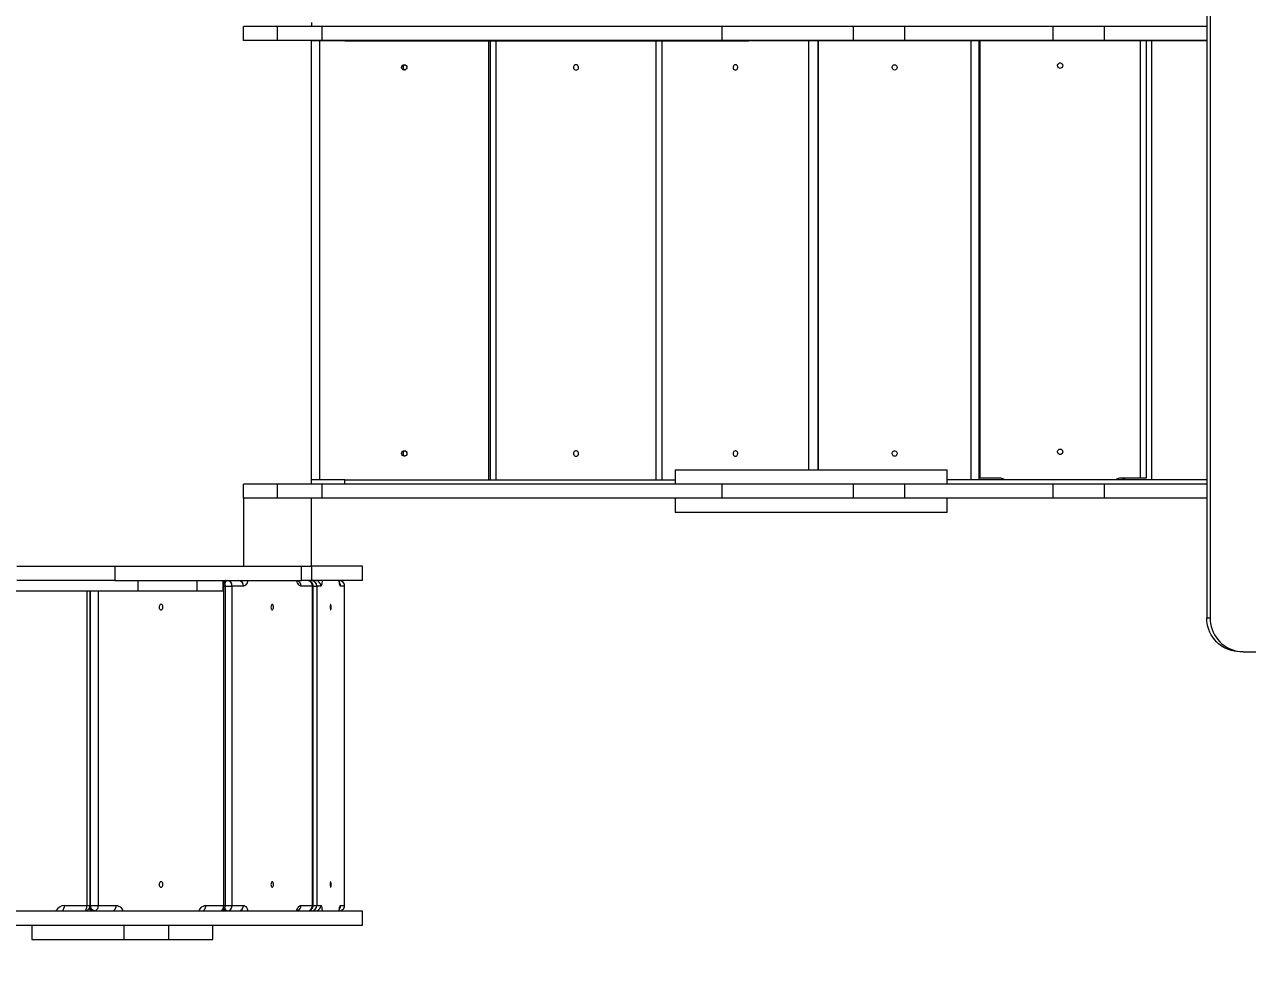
# Model space of a CAD drawing. Header units: millimetres. Extents: x -8607 to 7621, y -5747 to 4382.
# Drawn here: x -1599 to 200, y -888 to 484 of the extents above; entities that cross this region are included whole.
import ezdxf

# ---------------------------------------------------------------- set-up
doc = ezdxf.new("R2010")
doc.units = ezdxf.units.MM
for name, color, linetype in [('DIKOM_ОБЪЕКТ', 7, 'Continuous'), ('DIKOM_РАЗМЕР_ЗОНА', 7, 'Continuous'), ('DIKOM_РАЗМЕР_ОБЪЕКТА', 7, 'Continuous')]:
    doc.layers.add(name, color=color, linetype=linetype)
doc.styles.add('style1', font='arial.ttf', dxfattribs={"width": 0.8})
doc.dimstyles.new('1-50', dxfattribs={"dimtxt": 300, "dimasz": 200, "dimexe": 100, "dimexo": 0, "dimgap": 100, "dimtad": 1, "dimtxsty": 'style1', "dimcen": 200, "dimclrd": 7, "dimclre": 7, "dimclrt": 7, "dimadec": 1, "dimazin": 2, "dimtfac": 1, "dimtmove": 0, "dimatfit": 2, "dimfxl": 0, "dimlwd": 25, "dimlwe": 18, "dimarcsym": 0})

# ---------------------------------------------------------------- blocks, each defined once
blk = doc.blocks.new('*D10')
at = {"layer": 'Defpoints', "color": 0, "transparency": 16777216}
for p in [(1185.1, 4381.6), (-8157.3, -4329.5), (-3835.9, -4329.5)]:
    blk.add_point(p, dxfattribs=at)
at = {"layer": 'DIKOM_РАЗМЕР_ЗОНА', "color": 7, "lineweight": 18, "transparency": 16777216}
for p, q in [((1185.1, 4381.6), (-8257.3, 4381.6)), ((-3835.9, -4329.5), (-8257.3, -4329.5))]:
    blk.add_line(p, q, dxfattribs=at)
at = {"layer": 'DIKOM_РАЗМЕР_ЗОНА', "color": 7, "lineweight": 25, "transparency": 16777216}
blk.add_line((-8157.3, 4181.6), (-8157.3, -4129.5), dxfattribs=at)
at = {"layer": 'DIKOM_РАЗМЕР_ЗОНА', "color": 7, "transparency": 16777216}
for points in [[(-8190.7, 4181.6), (-8124, 4181.6), (-8157.3, 4381.6)], [(-8190.7, -4129.5), (-8124, -4129.5), (-8157.3, -4329.5)]]:
    blk.add_solid(points, dxfattribs=at)
at = {"layer": 'DIKOM_РАЗМЕР_ЗОНА', "color": 7, "transparency": 16777216, "insert": (-8410.5, 265.9), "char_height": 300, "attachment_point": 5, "rotation": 90, "style": 'style1'}
blk.add_mtext('8700', dxfattribs=at)
blk = doc.blocks.new('*D11')
at = {"layer": 'Defpoints', "color": 0, "transparency": 16777216}
for p in [(7619.4, -165.1), (-6826.5, -739.4), (7619.4, -5647.1)]:
    blk.add_point(p, dxfattribs=at)
at = {"layer": 'DIKOM_РАЗМЕР_ОБЪЕКТА', "color": 7, "lineweight": 18, "transparency": 16777216}
for p, q in [((7619.4, -165.1), (7619.4, -5747.1)), ((-6826.5, -739.4), (-6826.5, -5747.1))]:
    blk.add_line(p, q, dxfattribs=at)
at = {"layer": 'DIKOM_РАЗМЕР_ОБЪЕКТА', "color": 7, "lineweight": 25, "transparency": 16777216}
blk.add_line((-6626.5, -5647.1), (7419.4, -5647.1), dxfattribs=at)
at = {"layer": 'DIKOM_РАЗМЕР_ОБЪЕКТА', "color": 7, "transparency": 16777216}
for points in [[(-6626.5, -5613.8), (-6626.5, -5680.5), (-6826.5, -5647.1)], [(7419.4, -5613.8), (7419.4, -5680.5), (7619.4, -5647.1)]]:
    blk.add_solid(points, dxfattribs=at)
at = {"layer": 'DIKOM_РАЗМЕР_ОБЪЕКТА', "color": 7, "transparency": 16777216, "insert": (396.4, -5394), "char_height": 300, "attachment_point": 5, "style": 'style1'}
blk.add_mtext('14400', dxfattribs=at)
blk = doc.blocks.new('*D12')
at = {"layer": 'Defpoints', "color": 0, "transparency": 16777216}
for p in [(1548.3, 2616.6), (-7397.5, -2329.5), (-4101.7, -2329.5)]:
    blk.add_point(p, dxfattribs=at)
at = {"layer": 'DIKOM_РАЗМЕР_ОБЪЕКТА', "color": 7, "lineweight": 18, "transparency": 16777216}
for p, q in [((1548.3, 2616.6), (-7497.5, 2616.6)), ((-4101.7, -2329.5), (-7497.5, -2329.5))]:
    blk.add_line(p, q, dxfattribs=at)
at = {"layer": 'DIKOM_РАЗМЕР_ОБЪЕКТА', "color": 7, "lineweight": 25, "transparency": 16777216}
blk.add_line((-7397.5, 2416.6), (-7397.5, -2129.5), dxfattribs=at)
at = {"layer": 'DIKOM_РАЗМЕР_ОБЪЕКТА', "color": 7, "transparency": 16777216}
for points in [[(-7430.9, 2416.6), (-7364.2, 2416.6), (-7397.5, 2616.6)], [(-7430.9, -2129.5), (-7364.2, -2129.5), (-7397.5, -2329.5)]]:
    blk.add_solid(points, dxfattribs=at)
at = {"layer": 'DIKOM_РАЗМЕР_ОБЪЕКТА', "color": 7, "transparency": 16777216, "insert": (-7650.7, 236.9), "char_height": 300, "attachment_point": 5, "rotation": 90, "style": 'style1'}
blk.add_mtext('4950', dxfattribs=at)
blk = doc.blocks.new('*D13')
at = {"layer": 'Defpoints', "color": 0, "transparency": 16777216}
for p in [(-5326.5, -191.4), (6073.5, -191.4), (6073.5, -4959.5)]:
    blk.add_point(p, dxfattribs=at)
at = {"layer": 'DIKOM_РАЗМЕР_ОБЪЕКТА', "color": 7, "lineweight": 18, "transparency": 16777216}
for p, q in [((-5326.5, -191.4), (-5326.5, -5059.5)), ((6073.5, -191.4), (6073.5, -5059.5))]:
    blk.add_line(p, q, dxfattribs=at)
at = {"layer": 'DIKOM_РАЗМЕР_ОБЪЕКТА', "color": 7, "lineweight": 25, "transparency": 16777216}
blk.add_line((-5126.5, -4959.5), (5873.5, -4959.5), dxfattribs=at)
at = {"layer": 'DIKOM_РАЗМЕР_ОБЪЕКТА', "color": 7, "transparency": 16777216}
for points in [[(-5126.5, -4926.2), (-5126.5, -4992.9), (-5326.5, -4959.5)], [(5873.5, -4926.2), (5873.5, -4992.9), (6073.5, -4959.5)]]:
    blk.add_solid(points, dxfattribs=at)
at = {"layer": 'DIKOM_РАЗМЕР_ОБЪЕКТА', "color": 7, "transparency": 16777216, "insert": (373.5, -4706.4), "char_height": 300, "attachment_point": 5, "style": 'style1'}
blk.add_mtext('11400', dxfattribs=at)

msp = doc.modelspace()

# ---------------------------------------------------------------- linework, layer by layer
at = {"layer": 'DIKOM_ОБЪЕКТ', "color": 7, "linetype": 'Continuous', "lineweight": 15}
for p, q in [((140.085, 531.609), (140.085, -388.391)), ((145.123, 531.609), (145.123, -388.391)), ((-1176.699, 487.258), (-1176.699, 481.609)), ((-1276.699, 460.609), (-1276.699, 481.609)), ((-1226.699, 481.609), (-1276.699, 481.609)), ((-1226.699, 460.609), (-1226.699, 481.609)), ((-1160.954, 481.609), (-1226.699, 481.609)), ((-1160.954, 460.609), (-1160.954, 481.609)), ((-572.552, 481.609), (-1160.954, 481.609)), ((-572.552, 460.609), (-572.552, 481.609)), ((-379.61, 481.609), (-572.552, 481.609)), ((-379.61, 460.609), (-379.61, 481.609)), ((-304.01, 481.609), (-379.61, 481.609)), ((-304.01, 460.609), (-304.01, 481.609)), ((-85.89, 481.609), (-304.01, 481.609)), ((-85.89, 460.609), (-85.89, 481.609)), ((-10.29, 481.609), (-85.89, 481.609)), ((-10.29, 460.609), (-10.29, 481.609)), ((140.085, 481.609), (-10.29, 481.609)), ((-1226.699, 460.609), (-1276.699, 460.609)), ((-1160.954, 460.609), (-1226.699, 460.609)), ((-1176.699, -191.742), (-1176.699, 460.609)), ((-1127.536, 460.258), (-1176.699, 460.258)), ((-1164.721, 460.258), (-1164.721, -185.742)), ((-572.552, 460.609), (-1160.954, 460.609)), ((-1127.536, 460.258), (-1127.536, 460.609)), ((-1127.536, 460.258), (-533.836, 460.258)), ((-915.581, -185.742), (-915.581, 460.258)), ((-913.344, -185.742), (-913.344, 460.258)), ((-905.389, 460.258), (-905.389, -185.742)), ((-669.605, -185.742), (-669.605, 460.258)), ((-661.393, 460.258), (-661.393, -185.742)), ((-379.61, 460.609), (-572.552, 460.609)), ((-533.836, 460.258), (-533.836, 460.609)), ((140.085, 460.258), (-533.836, 460.258)), ((-444.887, -170.742), (-444.887, 460.258)), ((-431.387, -170.742), (-431.387, 460.258)), ((-431.101, -170.742), (-431.101, 460.258)), ((-304.01, 460.609), (-379.61, 460.609)), ((-85.89, 460.609), (-304.01, 460.609)), ((-206.786, 460.258), (-206.786, -185.742)), ((-194.866, 460.258), (-194.866, -185.742)), ((-192.983, -183.193), (-192.983, 460.258)), ((-10.29, 460.609), (-85.89, 460.609)), ((140.085, 460.609), (-10.29, 460.609)), ((41.94, 460.258), (41.94, -183.193)), ((51.174, 460.258), (51.174, -183.193)), ((59.529, -185.742), (59.529, 460.258)), ((-641.699, -170.742), (-641.699, -191.742)), ((-641.699, -170.742), (-241.699, -170.742)), ((-241.699, -191.742), (-241.699, -170.742)), ((-1276.699, -212.742), (-1276.699, -191.742)), ((-1226.699, -191.742), (-1276.699, -191.742)), ((-1226.699, -212.742), (-1226.699, -191.742)), ((-1160.954, -191.742), (-1226.699, -191.742)), ((-1127.536, -185.742), (-1176.699, -185.742)), ((-1160.954, -212.742), (-1160.954, -191.742)), ((-572.552, -191.742), (-1160.954, -191.742)), ((-1127.536, -185.742), (-641.699, -185.742)), ((-1127.536, -191.742), (-1127.536, -185.742)), ((-572.552, -212.742), (-572.552, -191.742)), ((-379.61, -191.742), (-572.552, -191.742)), ((-379.61, -212.742), (-379.61, -191.742)), ((-304.01, -191.742), (-379.61, -191.742)), ((-304.01, -212.742), (-304.01, -191.742)), ((-85.89, -191.742), (-304.01, -191.742)), ((140.085, -185.742), (-241.699, -185.742)), ((-162.913, -183.193), (-192.983, -183.193)), ((-85.89, -212.742), (-85.89, -191.742)), ((-10.29, -191.742), (-85.89, -191.742)), ((-10.29, -212.742), (-10.29, -191.742)), ((140.085, -191.742), (-10.29, -191.742)), ((41.94, -183.193), (11.87, -183.193)), ((51.174, -183.193), (41.94, -183.193)), ((-1276.699, -212.742), (-1276.699, -312.742)), ((-1176.699, -212.742), (-1276.699, -212.742)), ((-1160.954, -212.742), (-1176.699, -212.742)), ((-1176.699, -312.742), (-1176.699, -212.742)), ((-572.552, -212.742), (-1160.954, -212.742)), ((-641.699, -212.742), (-641.699, -233.742)), ((-379.61, -212.742), (-572.552, -212.742)), ((-304.01, -212.742), (-379.61, -212.742)), ((-85.89, -212.742), (-304.01, -212.742)), ((-241.699, -233.742), (-241.699, -212.742)), ((-10.29, -212.742), (-85.89, -212.742)), ((140.085, -212.742), (-10.29, -212.742)), ((-241.699, -233.742), (-641.699, -233.742)), ((-1609.746, -312.742), (-1466.035, -312.742)), ((-1466.035, -312.742), (-1466.035, -333.742)), ((-1466.035, -312.742), (-1244.419, -312.742)), ((-1244.419, -312.742), (-1176.699, -312.742)), ((-1191.344, -333.742), (-1191.344, -312.742)), ((-1176.699, -312.742), (-1176.699, -333.742)), ((-1101.735, -312.742), (-1176.699, -312.742)), ((-1101.735, -333.742), (-1101.735, -312.742)), ((-1466.035, -333.742), (-1609.746, -333.742)), ((-1466.035, -333.742), (-1191.344, -333.742)), ((-1431.595, -348.742), (-1431.595, -333.742)), ((-1344.775, -348.742), (-1344.775, -333.742)), ((-1306.699, -348.742), (-1306.699, -333.742)), ((-1305.664, -341.742), (-1306.699, -341.742)), ((-1276.596, -341.742), (-1293.53, -341.742)), ((-1175.129, -341.742), (-1192.063, -341.742)), ((-1176.699, -333.742), (-1191.344, -333.742)), ((-1101.735, -333.742), (-1176.651, -333.742)), ((-1162.914, -341.742), (-1168.749, -341.742)), ((-1127.951, -341.742), (-1133.786, -341.742)), ((-1728.596, -348.742), (-1431.595, -348.742)), ((-1506.69, -811.642), (-1506.69, -348.742)), ((-1502.322, -811.642), (-1502.322, -348.742)), ((-1501.462, -811.642), (-1501.462, -348.742)), ((-1490.148, -348.742), (-1490.148, -811.642)), ((-1431.595, -348.742), (-1344.775, -348.742)), ((-1344.775, -348.742), (-1306.699, -348.742)), ((-1305.593, -811.642), (-1305.593, -341.842)), ((-1305.593, -341.842), (-1303.25, -341.842)), ((-1303.25, -811.642), (-1303.25, -341.842)), ((-1303.25, -341.842), (-1293.575, -341.842)), ((-1293.575, -341.842), (-1293.575, -811.642)), ((-1175.084, -811.642), (-1175.084, -341.842)), ((-1175.084, -341.842), (-1174.211, -341.842)), ((-1174.211, -811.642), (-1174.211, -341.842)), ((-1174.211, -341.842), (-1168.765, -341.842)), ((-1168.765, -341.842), (-1168.765, -811.642)), ((-1127.936, -811.642), (-1127.936, -341.842)), ((-1127.936, -341.842), (-1127.837, -341.842)), ((-1127.837, -811.642), (-1127.837, -341.842)), ((140.085, -388.391), (145.123, -388.391)), ((193.663, -438.391), (188.625, -438.391)), ((193.663, -438.391), (2156.625, -438.391)), ((-2951.664, -819.742), (-1101.735, -819.742)), ((-1540.014, -811.742), (-1506.779, -811.742)), ((-1506.69, -811.642), (-1502.322, -811.642)), ((-1501.462, -811.642), (-1502.322, -811.642)), ((-1501.462, -811.642), (-1490.148, -811.642)), ((-1490.078, -811.742), (-1463.702, -811.742)), ((-1332.039, -811.742), (-1305.664, -811.742)), ((-1305.593, -811.642), (-1303.25, -811.642)), ((-1303.25, -811.642), (-1293.575, -811.642)), ((-1293.53, -811.742), (-1276.596, -811.742)), ((-1192.063, -811.742), (-1175.129, -811.742)), ((-1175.084, -811.642), (-1174.211, -811.642)), ((-1174.211, -811.642), (-1168.765, -811.642)), ((-1168.749, -811.742), (-1162.914, -811.742)), ((-1133.786, -811.742), (-1127.951, -811.742)), ((-1127.936, -811.642), (-1127.837, -811.642)), ((-1101.735, -840.742), (-1101.735, -819.742)), ((-2951.664, -840.742), (-1101.735, -840.742)), ((-1587.72, -840.742), (-1587.72, -861.742)), ((-1452.72, -840.742), (-1452.72, -861.742)), ((-1386.699, -840.742), (-1386.699, -861.742)), ((-1321.699, -861.742), (-1321.699, -840.742)), ((-1587.72, -861.742), (-1452.72, -861.742)), ((-1452.72, -861.742), (-1386.699, -861.742)), ((-1386.699, -861.742), (-1321.699, -861.742))]:
    msp.add_line(p, q, dxfattribs=at)
at = {"layer": 'DIKOM_ОБЪЕКТ', "color": 7, "linetype": 'Continuous', "lineweight": 15, "flags": 128}
for points in [[(-787.497, 417.258), (-786.385, 417.435), (-785.372, 417.953), (-784.547, 418.764), (-783.985, 419.796), (-783.735, 420.959), (-783.819, 422.148), (-784.23, 423.258), (-784.931, 424.19), (-785.86, 424.861), (-786.935, 425.213), (-788.059, 425.213), (-789.134, 424.861), (-790.063, 424.19), (-790.764, 423.258), (-791.175, 422.148), (-791.259, 420.959), (-791.009, 419.796), (-790.446, 418.764), (-789.622, 417.953), (-788.609, 417.435), (-787.497, 417.258)], [(-553.14, 417.258), (-552.119, 417.435), (-551.188, 417.953), (-550.431, 418.764), (-549.915, 419.796), (-549.685, 420.959), (-549.763, 422.148), (-550.14, 423.258), (-550.784, 424.19), (-551.637, 424.861), (-552.624, 425.213), (-553.656, 425.213), (-554.643, 424.861), (-555.496, 424.19), (-556.14, 423.258), (-556.517, 422.148), (-556.594, 420.959), (-556.364, 419.796), (-555.848, 418.764), (-555.091, 417.953), (-554.161, 417.435), (-553.14, 417.258)], [(-318.944, 417.258), (-320.002, 417.435), (-320.965, 417.953), (-321.75, 418.764), (-322.285, 419.796), (-322.523, 420.959), (-322.443, 422.148), (-322.052, 423.258), (-321.385, 424.19), (-320.501, 424.861), (-319.478, 425.213), (-318.409, 425.213), (-317.386, 424.861), (-316.502, 424.19), (-315.835, 423.258), (-315.445, 422.148), (-315.364, 420.959), (-315.603, 419.796), (-316.137, 418.764), (-316.922, 417.953), (-317.886, 417.435), (-318.944, 417.258)], [(-75.522, 419.807), (-76.63, 419.984), (-77.639, 420.502), (-78.46, 421.313), (-79.021, 422.345), (-79.27, 423.508), (-79.186, 424.697), (-78.777, 425.807), (-78.078, 426.739), (-77.153, 427.411), (-76.082, 427.762), (-74.962, 427.762), (-73.891, 427.411), (-72.965, 426.739), (-72.266, 425.807), (-71.857, 424.697), (-71.773, 423.508), (-72.023, 422.345), (-72.583, 421.313), (-73.404, 420.502), (-74.414, 419.984), (-75.522, 419.807)], [(-787.497, -150.742), (-786.385, -150.565), (-785.372, -150.047), (-784.547, -149.236), (-783.985, -148.204), (-783.735, -147.041), (-783.819, -145.852), (-784.23, -144.742), (-784.931, -143.81), (-785.86, -143.139), (-786.935, -142.787), (-788.059, -142.787), (-789.134, -143.139), (-790.063, -143.81), (-790.764, -144.742), (-791.175, -145.852), (-791.259, -147.041), (-791.009, -148.204), (-790.446, -149.236), (-789.622, -150.047), (-788.609, -150.565), (-787.497, -150.742)], [(-553.14, -150.742), (-552.119, -150.565), (-551.188, -150.047), (-550.431, -149.236), (-549.915, -148.204), (-549.685, -147.041), (-549.763, -145.852), (-550.14, -144.742), (-550.784, -143.81), (-551.637, -143.139), (-552.624, -142.787), (-553.656, -142.787), (-554.643, -143.139), (-555.496, -143.81), (-556.14, -144.742), (-556.517, -145.852), (-556.594, -147.041), (-556.364, -148.204), (-555.848, -149.236), (-555.091, -150.047), (-554.161, -150.565), (-553.14, -150.742)], [(-318.944, -150.742), (-320.002, -150.565), (-320.965, -150.047), (-321.75, -149.236), (-322.285, -148.204), (-322.523, -147.041), (-322.443, -145.852), (-322.052, -144.742), (-321.385, -143.81), (-320.501, -143.139), (-319.478, -142.787), (-318.409, -142.787), (-317.386, -143.139), (-316.502, -143.81), (-315.835, -144.742), (-315.445, -145.852), (-315.364, -147.041), (-315.603, -148.204), (-316.137, -149.236), (-316.922, -150.047), (-317.886, -150.565), (-318.944, -150.742)], [(-75.522, -148.193), (-76.63, -148.016), (-77.639, -147.498), (-78.46, -146.687), (-79.021, -145.655), (-79.27, -144.492), (-79.186, -143.303), (-78.777, -142.193), (-78.078, -141.261), (-77.153, -140.589), (-76.082, -140.238), (-74.962, -140.238), (-73.891, -140.589), (-72.965, -141.261), (-72.266, -142.193), (-71.857, -143.303), (-71.773, -144.492), (-72.023, -145.655), (-72.583, -146.687), (-73.404, -147.498), (-74.414, -148.016), (-75.522, -148.193)], [(-1302.44, -333.742), (-1303.157, -333.898), (-1303.847, -334.359), (-1304.483, -335.108), (-1305.04, -336.115), (-1305.225, -336.554)], [(-1304.007, -338.497), (-1303.715, -337.342), (-1303.258, -336.115), (-1302.701, -335.108), (-1302.065, -334.359), (-1301.375, -333.898), (-1300.658, -333.742)], [(-1293.53, -341.742), (-1293.538, -341.744), (-1293.547, -341.75), (-1293.555, -341.759), (-1293.562, -341.772), (-1293.567, -341.787), (-1293.571, -341.804), (-1293.574, -341.823), (-1293.575, -341.842)], [(-1270.279, -333.742), (-1270.682, -335.106), (-1271.427, -337.027), (-1272.299, -338.668), (-1273.277, -339.988), (-1274.337, -340.954), (-1275.452, -341.544), (-1276.596, -341.742)], [(-1192.063, -341.742), (-1193.206, -341.544), (-1194.321, -340.954), (-1195.381, -339.988), (-1196.359, -338.668), (-1197.231, -337.027), (-1197.976, -335.106), (-1198.379, -333.742)], [(-1177.399, -335.306), (-1177.355, -335.108), (-1177.136, -334.359), (-1176.898, -333.898), (-1176.651, -333.742)], [(-1175.084, -341.842), (-1175.084, -341.823), (-1175.087, -341.804), (-1175.091, -341.787), (-1175.097, -341.772), (-1175.104, -341.759), (-1175.111, -341.75), (-1175.12, -341.744), (-1175.129, -341.742)], [(-1160.738, -333.742), (-1160.877, -335.106), (-1161.133, -337.027), (-1161.434, -338.668), (-1161.771, -339.988), (-1162.136, -340.954), (-1162.52, -341.544), (-1162.914, -341.742)], [(-1133.786, -341.742), (-1134.18, -341.544), (-1134.565, -340.954), (-1134.93, -339.988), (-1135.267, -338.668), (-1135.567, -337.027), (-1135.824, -335.106), (-1135.963, -333.742)], [(-1397.871, -376.742), (-1397.037, -376.565), (-1396.277, -376.047), (-1395.659, -375.236), (-1395.238, -374.204), (-1395.05, -373.041), (-1395.113, -371.852), (-1395.421, -370.742), (-1395.947, -369.81), (-1396.644, -369.139), (-1397.449, -368.787), (-1398.292, -368.787), (-1399.098, -369.139), (-1399.795, -369.81), (-1400.32, -370.742), (-1400.628, -371.852), (-1400.691, -373.041), (-1400.504, -374.204), (-1400.082, -375.236), (-1399.464, -376.047), (-1398.705, -376.565), (-1397.871, -376.742)], [(-1234.329, -376.742), (-1233.794, -376.565), (-1233.306, -376.047), (-1232.909, -375.236), (-1232.639, -374.204), (-1232.518, -373.041), (-1232.559, -371.852), (-1232.757, -370.742), (-1233.094, -369.81), (-1233.541, -369.139), (-1234.059, -368.787), (-1234.6, -368.787), (-1235.117, -369.139), (-1235.564, -369.81), (-1235.902, -370.742), (-1236.1, -371.852), (-1236.14, -373.041), (-1236.02, -374.204), (-1235.749, -375.236), (-1235.352, -376.047), (-1234.864, -376.565), (-1234.329, -376.742)], [(-1148.35, -376.742), (-1148.166, -376.565), (-1147.998, -376.047), (-1147.861, -375.236), (-1147.768, -374.204), (-1147.726, -373.041), (-1147.74, -371.852), (-1147.808, -370.742), (-1147.925, -369.81), (-1148.079, -369.139), (-1148.257, -368.787), (-1148.444, -368.787), (-1148.622, -369.139), (-1148.776, -369.81), (-1148.892, -370.742), (-1148.96, -371.852), (-1148.974, -373.041), (-1148.933, -374.204), (-1148.839, -375.236), (-1148.703, -376.047), (-1148.535, -376.565), (-1148.35, -376.742)], [(188.625, -438.391), (184.395, -438.201), (180.196, -437.632), (176.062, -436.688), (172.024, -435.376), (168.111, -433.707), (164.355, -431.693), (160.784, -429.349), (157.424, -426.693), (154.302, -423.747), (151.441, -420.531), (148.864, -417.07), (146.588, -413.391), (144.633, -409.522), (143.013, -405.492), (141.739, -401.332), (140.823, -397.074), (140.27, -392.749), (140.085, -388.391)], [(145.123, -388.391), (145.307, -392.749), (145.86, -397.074), (146.777, -401.332), (148.05, -405.492), (149.671, -409.522), (151.626, -413.391), (153.901, -417.07), (156.479, -420.531), (159.34, -423.747), (162.462, -426.693), (165.821, -429.349), (169.393, -431.693), (173.149, -433.707), (177.061, -435.376), (181.1, -436.688), (185.234, -437.632), (189.432, -438.201), (193.663, -438.391)], [(-1397.871, -784.742), (-1397.037, -784.565), (-1396.277, -784.047), (-1395.659, -783.236), (-1395.238, -782.204), (-1395.05, -781.041), (-1395.113, -779.852), (-1395.421, -778.742), (-1395.947, -777.81), (-1396.644, -777.139), (-1397.449, -776.787), (-1398.292, -776.787), (-1399.098, -777.139), (-1399.795, -777.81), (-1400.32, -778.742), (-1400.628, -779.852), (-1400.691, -781.041), (-1400.504, -782.204), (-1400.082, -783.236), (-1399.464, -784.047), (-1398.705, -784.565), (-1397.871, -784.742)], [(-1234.329, -784.742), (-1233.794, -784.565), (-1233.306, -784.047), (-1232.909, -783.236), (-1232.639, -782.204), (-1232.518, -781.041), (-1232.559, -779.852), (-1232.757, -778.742), (-1233.094, -777.81), (-1233.541, -777.139), (-1234.059, -776.787), (-1234.6, -776.787), (-1235.117, -777.139), (-1235.564, -777.81), (-1235.902, -778.742), (-1236.1, -779.852), (-1236.14, -781.041), (-1236.02, -782.204), (-1235.749, -783.236), (-1235.352, -784.047), (-1234.864, -784.565), (-1234.329, -784.742)], [(-1148.35, -784.742), (-1148.166, -784.565), (-1147.998, -784.047), (-1147.861, -783.236), (-1147.768, -782.204), (-1147.726, -781.041), (-1147.74, -779.852), (-1147.808, -778.742), (-1147.925, -777.81), (-1148.079, -777.139), (-1148.257, -776.787), (-1148.444, -776.787), (-1148.622, -777.139), (-1148.776, -777.81), (-1148.892, -778.742), (-1148.96, -779.852), (-1148.974, -781.041), (-1148.933, -782.204), (-1148.839, -783.236), (-1148.703, -784.047), (-1148.535, -784.565), (-1148.35, -784.742)], [(-1543.646, -819.742), (-1542.937, -819.589), (-1542.256, -819.133), (-1541.628, -818.394), (-1541.078, -817.399), (-1540.626, -816.187), (-1540.29, -814.804), (-1540.084, -813.303), (-1540.014, -811.742)], [(-1510.411, -819.742), (-1509.703, -819.589), (-1509.021, -819.133), (-1508.393, -818.394), (-1507.843, -817.399), (-1507.391, -816.187), (-1507.056, -814.804), (-1506.849, -813.303), (-1506.779, -811.742)], [(-1502.691, -813.684), (-1502.44, -814.742), (-1501.911, -816.142), (-1501.199, -817.37), (-1500.331, -818.377), (-1499.34, -819.126), (-1498.266, -819.587), (-1497.149, -819.742)], [(-1495.734, -819.742), (-1496.852, -819.587), (-1497.926, -819.126), (-1498.916, -818.377), (-1499.784, -817.37), (-1500.497, -816.142), (-1501.026, -814.742), (-1501.352, -813.223), (-1501.462, -811.642)], [(-1495.734, -819.742), (-1494.631, -819.589), (-1493.57, -819.133), (-1492.592, -818.394), (-1491.734, -817.399), (-1491.031, -816.187), (-1490.508, -814.804), (-1490.186, -813.303), (-1490.078, -811.742)], [(-1469.359, -819.742), (-1468.256, -819.589), (-1467.194, -819.133), (-1466.216, -818.394), (-1465.359, -817.399), (-1464.656, -816.187), (-1464.133, -814.804), (-1463.811, -813.303), (-1463.702, -811.742)], [(-1463.702, -811.742), (-1461.921, -811.941), (-1460.184, -812.53), (-1458.534, -813.497), (-1457.011, -814.817), (-1455.652, -816.458), (-1454.492, -818.379), (-1453.864, -819.742)], [(-1341.878, -819.742), (-1341.249, -818.379), (-1340.089, -816.458), (-1338.731, -814.817), (-1337.208, -813.497), (-1335.557, -812.53), (-1333.82, -811.941), (-1332.039, -811.742)], [(-1337.696, -819.742), (-1336.592, -819.589), (-1335.531, -819.133), (-1334.553, -818.394), (-1333.696, -817.399), (-1332.992, -816.187), (-1332.47, -814.804), (-1332.148, -813.303), (-1332.039, -811.742)], [(-1311.321, -819.742), (-1310.217, -819.589), (-1309.156, -819.133), (-1308.178, -818.394), (-1307.321, -817.399), (-1306.617, -816.187), (-1306.095, -814.804), (-1305.773, -813.303), (-1305.664, -811.742)], [(-1300.658, -819.742), (-1301.375, -819.587), (-1302.065, -819.126), (-1302.701, -818.377), (-1303.258, -817.37), (-1303.715, -816.142), (-1304.008, -814.981)], [(-1293.575, -811.642), (-1293.574, -811.662), (-1293.571, -811.681), (-1293.567, -811.698), (-1293.562, -811.713), (-1293.555, -811.726), (-1293.547, -811.735), (-1293.538, -811.74), (-1293.53, -811.742)], [(-1276.596, -811.742), (-1275.452, -811.941), (-1274.337, -812.53), (-1273.277, -813.497), (-1272.299, -814.817), (-1271.427, -816.458), (-1270.682, -818.379), (-1270.279, -819.742)], [(-1198.379, -819.742), (-1197.976, -818.379), (-1197.231, -816.458), (-1196.359, -814.817), (-1195.381, -813.497), (-1194.321, -812.53), (-1193.206, -811.941), (-1192.063, -811.742)], [(-1176.651, -819.742), (-1176.898, -819.587), (-1177.136, -819.126), (-1177.355, -818.377), (-1177.397, -818.187)], [(-1175.129, -811.742), (-1175.12, -811.74), (-1175.111, -811.735), (-1175.104, -811.726), (-1175.097, -811.713), (-1175.091, -811.698), (-1175.087, -811.681), (-1175.084, -811.662), (-1175.084, -811.642)], [(-1162.914, -811.742), (-1162.52, -811.941), (-1162.136, -812.53), (-1161.771, -813.497), (-1161.434, -814.817), (-1161.133, -816.458), (-1160.877, -818.379), (-1160.738, -819.742)], [(-1135.963, -819.742), (-1135.824, -818.379), (-1135.567, -816.458), (-1135.267, -814.817), (-1134.93, -813.497), (-1134.565, -812.53), (-1134.18, -811.941), (-1133.786, -811.742)]]:
    msp.add_lwpolyline(points, dxfattribs=at)
at = {"layer": 'DIKOM_ОБЪЕКТ', "color": 7, "linetype": 'Continuous', "lineweight": 15}
for centre in [(-1040.148, 421.248), (-1040.148, -146.752)]:
    msp.add_circle(centre, 3.99, dxfattribs=at)
for centre, radius, start, end in [((-1037.9, 421.258), 4.003, 106.437186, 253.562814), ((-1037.9, -146.742), 4.003, 106.436465, 253.563535), ((-162.979, -190.549), 7.356, 40.800335, 89.485133), ((11.927, -190.531), 7.338, 90.449251, 139.263387), ((21.16, -190.528), 7.335, 90.438333, 139.276199), ((-1315.919, -341.621), 10.256, 359.322229, 25.974196), ((-1305.682, -341.83), 0.089, 351.878075, 78.691218), ((-1301.12, -341.33), 7.602, 356.890778, 86.512136), ((-1284.186, -341.33), 7.602, 356.889874, 86.512089), ((-1199.931, -341.431), 7.875, 357.733093, 66.551819), ((-1182.72, -341.33), 7.602, 356.891345, 86.510617), ((-1178.096, -334.665), 1.064, 119.888465, 165.688634), ((-1176.7, -341.693), 7.951, 359.647199, 89.644092), ((-1170.865, -341.693), 7.951, 359.643777, 89.645785), ((-1168.596, -341.818), 0.171, 153.862636, 188.234245), ((-1135.902, -341.693), 7.951, 359.644757, 89.644805), ((-1141.858, -341.739), 8.072, 359.975728, 31.200738), ((-1128.105, -341.818), 0.171, 351.765755, 26.137364), ((-1539.699, -825.836), 14.097, 91.278298, 154.389301), ((-1506.785, -811.648), 0.0949, 273.358667, 3.13704), ((-1490.06, -811.655), 0.089, 171.828534, 258.740759), ((-1305.682, -811.655), 0.089, 281.308782, 8.121925), ((-1301.566, -816.091), 3.754, 192.906556, 256.544463), ((-1301.12, -812.155), 7.602, 273.487864, 3.109222), ((-1284.186, -812.155), 7.602, 273.487911, 3.110126), ((-1200.07, -811.968), 8.011, 294.341712, 1.61293), ((-1182.72, -812.155), 7.602, 273.489383, 3.108655), ((-1178.102, -818.829), 1.053, 195.854983, 240.120008), ((-1176.7, -811.791), 7.951, 270.355908, 0.352801), ((-1170.865, -811.792), 7.951, 270.354215, 0.356223), ((-1168.596, -811.667), 0.171, 171.765755, 206.137364), ((-1135.902, -811.792), 7.951, 270.355195, 0.355243), ((-1141.859, -811.746), 8.073, 328.54137, 0.022778), ((-1128.105, -811.667), 0.171, 333.862636, 8.234245)]:
    msp.add_arc(centre, radius, start, end, dxfattribs=at)
for points, knots in [([(-1302.44, -333.742), (-1302.945, -333.769), (-1303.954, -333.821), (-1305.371, -334.272), (-1306.294, -334.67), (-1306.687, -334.962), (-1306.699, -334.971)], [0, 0, 0, 0, 0.3370819, 0.6722838, 0.99008373, 1, 1, 1, 1]), ([(-1303.25, -341.842), (-1303.277, -341.338), (-1303.331, -340.331), (-1303.764, -338.877), (-1304.432, -337.523), (-1305.353, -336.342), (-1306.127, -335.566), (-1306.627, -335.267), (-1306.699, -335.225)], [0, 0, 0, 0, 0.194664362, 0.389123462, 0.582288684, 0.774864215, 0.967642626, 1, 1, 1, 1]), ([(-1196.561, -334.638), (-1196.555, -334.645), (-1196.536, -334.666), (-1196.702, -334.438), (-1196.896, -334.122), (-1197.029, -333.807), (-1197.057, -333.742)], [0, 0, 0, 0, 0.16503823, 0.5295716, 0.90299208, 1, 1, 1, 1]), ([(-1174.211, -341.842), (-1174.23, -341.419), (-1174.271, -340.513), (-1174.615, -339.18), (-1175.185, -337.885), (-1175.971, -336.712), (-1176.967, -335.676), (-1178.157, -334.816), (-1179.505, -334.183), (-1180.893, -333.807), (-1181.825, -333.763), (-1182.257, -333.742)], [0, 0, 0, 0, 0.1001097, 0.21434392, 0.32365171, 0.43388701, 0.5468068, 0.66223224, 0.77950338, 0.8979281, 1, 1, 1, 1]), ([(-1178.626, -333.742), (-1179.15, -333.752), (-1179.775, -333.764), (-1180.367, -333.949), (-1180.462, -333.979)], [0, 0, 0, 0, 0.83879557, 1, 1, 1, 1]), ([(-1127.837, -341.842), (-1127.84, -341.688), (-1127.85, -341.086), (-1127.992, -340.055), (-1128.388, -338.753), (-1129.001, -337.533), (-1129.823, -336.425), (-1130.823, -335.469), (-1132.009, -334.675), (-1133.365, -334.093), (-1134.672, -333.787), (-1135.512, -333.755), (-1135.853, -333.742)], [0, 0, 0, 0, 0.03647869, 0.14272255, 0.24563653, 0.35787161, 0.46458266, 0.57117267, 0.6843734, 0.80092473, 0.91924164, 1, 1, 1, 1]), ([(-1135.171, -337.682), (-1135.169, -337.687), (-1135.155, -337.723), (-1135.216, -337.545), (-1135.319, -337.131), (-1135.469, -336.403), (-1135.632, -335.369), (-1135.76, -334.422), (-1135.82, -333.779), (-1135.833, -333.64)], [0, 0, 0, 0, 0.02542222, 0.16905464, 0.33192487, 0.51592072, 0.71965385, 0.93951928, 1, 1, 1, 1]), ([(-1510.411, -819.742), (-1509.9, -819.714), (-1508.864, -819.657), (-1507.366, -819.198), (-1505.978, -818.478), (-1504.764, -817.51), (-1503.76, -816.338), (-1502.993, -814.994), (-1502.497, -813.534), (-1502.333, -812.394), (-1502.324, -811.765), (-1502.322, -811.642)], [0, 0, 0, 0, 0.12049123, 0.24448491, 0.36687701, 0.48811894, 0.60881516, 0.72965709, 0.85141643, 0.97107345, 1, 1, 1, 1]), ([(-1503.761, -816.242), (-1503.547, -816.544), (-1503.045, -817.254), (-1502.006, -818.164), (-1500.726, -818.958), (-1499.258, -819.514), (-1498.039, -819.725), (-1497.314, -819.739), (-1497.149, -819.742)], [0, 0, 0, 0, 0.142381992, 0.334481543, 0.527204543, 0.72060122, 0.936184946, 1, 1, 1, 1]), ([(-1311.321, -819.742), (-1310.799, -819.713), (-1309.764, -819.655), (-1308.289, -819.198), (-1306.957, -818.511), (-1305.802, -817.613), (-1304.841, -816.543), (-1304.086, -815.328), (-1303.552, -813.987), (-1303.287, -812.737), (-1303.26, -811.945), (-1303.25, -811.642)], [0, 0, 0, 0, 0.123283905, 0.244480468, 0.361801458, 0.476147936, 0.588504947, 0.700127807, 0.812689352, 0.92843633, 1, 1, 1, 1]), ([(-1306.861, -818.381), (-1306.75, -818.465), (-1306.242, -818.845), (-1305.184, -819.291), (-1303.805, -819.68), (-1302.872, -819.723), (-1302.44, -819.742)], [0, 0, 0, 0, 0.088724265, 0.405113987, 0.724591496, 1, 1, 1, 1]), ([(-1197.06, -819.742), (-1196.965, -819.544), (-1196.762, -819.12), (-1196.555, -818.842), (-1196.56, -818.848), (-1196.562, -818.85)], [0, 0, 0, 0, 0.3532808, 0.75443827, 1, 1, 1, 1]), ([(-1182.257, -819.742), (-1181.752, -819.715), (-1180.745, -819.66), (-1179.315, -819.228), (-1178.03, -818.587), (-1176.93, -817.768), (-1176.019, -816.82), (-1175.294, -815.774), (-1174.748, -814.649), (-1174.377, -813.438), (-1174.227, -812.422), (-1174.215, -811.814), (-1174.211, -811.642)], [0, 0, 0, 0, 0.11936315, 0.23806962, 0.35058807, 0.45799011, 0.56102633, 0.6605976, 0.75808392, 0.85601506, 0.95945712, 1, 1, 1, 1]), ([(-1180.419, -819.503), (-1180.162, -819.57), (-1179.576, -819.724), (-1178.968, -819.736), (-1178.626, -819.742)], [0, 0, 0, 0, 0.43653765, 1, 1, 1, 1]), ([(-1135.853, -819.742), (-1135.333, -819.713), (-1134.32, -819.656), (-1132.899, -819.22), (-1131.653, -818.597), (-1130.6, -817.821), (-1129.738, -816.948), (-1129.062, -816.023), (-1128.559, -815.086), (-1128.207, -814.169), (-1127.982, -813.284), (-1127.858, -812.446), (-1127.844, -811.901), (-1127.837, -811.642)], [0, 0, 0, 0, 0.12295584, 0.23977985, 0.34912099, 0.45189345, 0.54840969, 0.63866575, 0.72249335, 0.79973633, 0.8708327, 0.93878947, 1, 1, 1, 1]), ([(-1135.821, -819.739), (-1135.806, -819.577), (-1135.739, -818.878), (-1135.602, -817.907), (-1135.432, -816.888), (-1135.289, -816.223), (-1135.184, -815.841), (-1135.174, -815.814), (-1135.17, -815.803)], [0, 0, 0, 0, 0.07238446, 0.3123877, 0.51838385, 0.70698679, 0.87521848, 1, 1, 1, 1])]:
    msp.add_open_spline(points, degree=3, knots=knots, dxfattribs=at)

# ---------------------------------------------------------------- dimensions: what is measured, and where the dimension line sits
at = {"layer": 'DIKOM_РАЗМЕР_ЗОНА'}
dim = msp.add_linear_dim(base=(-8157.332, -4329.499), p1=(1185.092, 4381.609), p2=(-3835.885, -4329.499), angle=90, text='8700', dimstyle='1-50', dxfattribs=at)
dim.commit()
dim.dimension.update_dxf_attribs({"geometry": '*D10', "text_midpoint": (-8157.332, 265.865), "dimtype": 160})
at = {"layer": 'DIKOM_РАЗМЕР_ОБЪЕКТА'}
dim = msp.add_linear_dim(base=(-7397.527, -2329.499), p1=(1548.301, 2616.609), p2=(-4101.699, -2329.499), angle=90, text='4950', dimstyle='1-50', dxfattribs=at)
dim.commit()
dim.dimension.update_dxf_attribs({"geometry": '*D12', "text_midpoint": (-7397.527, 236.905), "dimtype": 160})
dim = msp.add_linear_dim(base=(7619.366, -5647.135), p1=(-6826.527, -739.391), p2=(7619.366, -165.147), text='14400', dimstyle='1-50', dxfattribs=at)
dim.commit()
dim.dimension.update_dxf_attribs({"geometry": '*D11', "text_midpoint": (396.419, -5647.135), "dimtype": 160})
dim = msp.add_linear_dim(base=(6073.473, -4959.53), p1=(-5326.527, -191.391), p2=(6073.473, -191.391), dimstyle='1-50', dxfattribs=at)
dim.commit()
dim.dimension.update_dxf_attribs({"geometry": '*D13', "text_midpoint": (373.473, -4959.53), "dimtype": 160})

doc.saveas('drawing.dxf')
